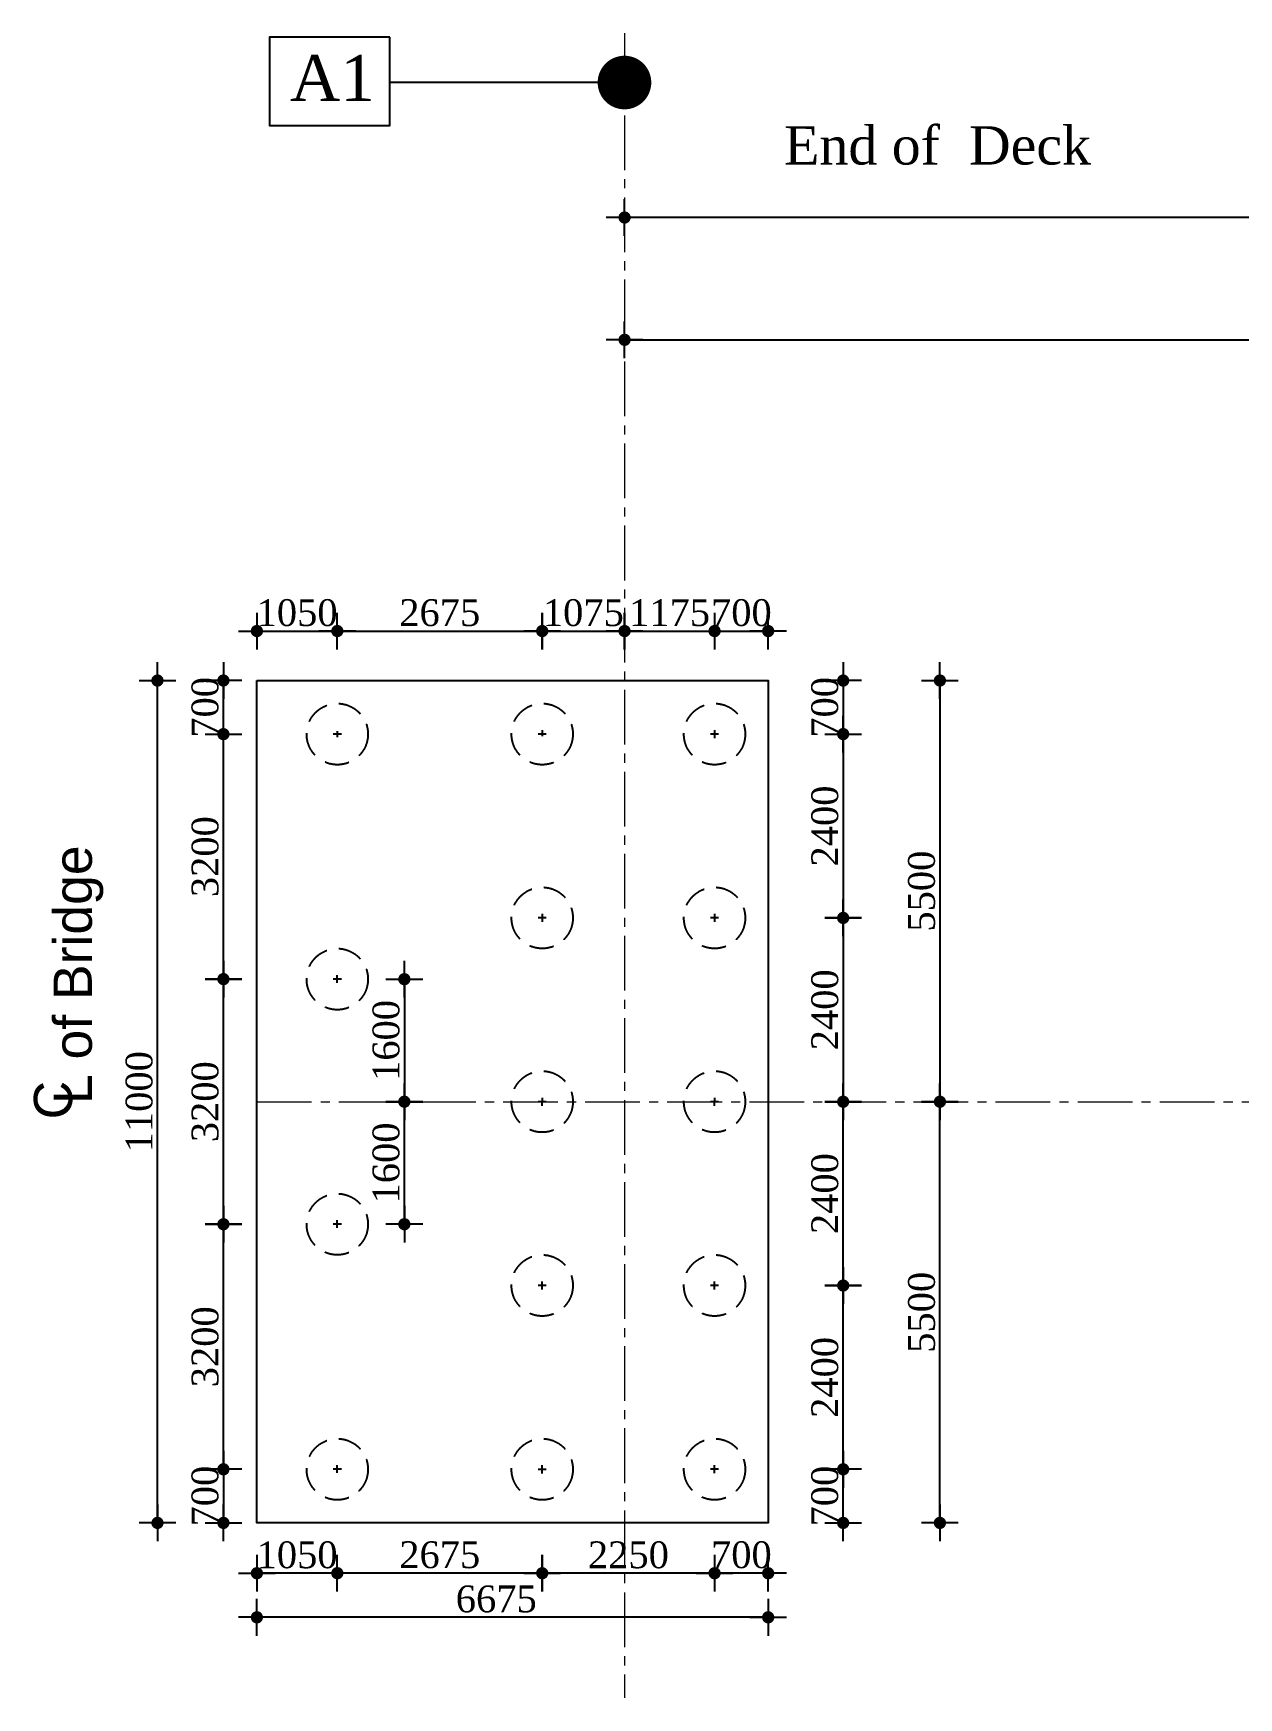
# Model space of a CAD drawing. Header units: millimetres. Extents: x 645430 to 1329725, y -477752 to 44877.
# Drawn here: x 1243957 to 1259694, y -287624 to -265889 of the extents above; entities that cross this region are included whole.
import ezdxf

# ---------------------------------------------------------------- set-up
doc = ezdxf.new("R2010")
doc.units = ezdxf.units.MM
doc.header["$LTSCALE"] = 250
doc.header["$PDMODE"] = 2
for name, pattern in [('ACAD_ISO10W100', [18, 12, -3, 0, -3]), ('CENTER2', [28.575, 19.05, -3.175, 3.175, -3.175]), ('DASHED', [19.05, 12.7, -6.35]), ('HIDDEN', [9.525, 6.35, -3.175])]:
    doc.linetypes.add(name, pattern=pattern)
for name, color, linetype in [('Abutment W Line', 200, 'Continuous'), ('dim', 4, 'Continuous'), ('Dimision', 4, 'Continuous'), ('Pile', 11, 'Continuous'), ('Text', 7, 'Continuous'), ('TXT', 7, 'Continuous')]:
    doc.layers.add(name, color=color, linetype=linetype)
doc.layers.add('centerline', color=105, linetype='ACAD_ISO10W100', lineweight=15)
doc.layers.add('Dimention', color=7, linetype='Continuous', lineweight=25)
doc.styles.add('ROMANS', font='arial.ttf', dxfattribs={"height": 200})
doc.styles.get("Standard").update_dxf_attribs({"font": 'times.ttf'})
doc.styles.add('TNR', font='times.ttf')
doc.dimstyles.new('ISO-125', dxfattribs={"dimtxt": 125, "dimasz": 1.2, "dimexe": 75, "dimexo": 75, "dimgap": 60, "dimtad": 1, "dimdec": 0, "dimtxsty": 'Standard', "dimblk": 'D_TIC', "dimcen": 52.5, "dimclrd": 256, "dimclre": 256, "dimclrt": 256, "dimadec": 0, "dimazin": 0, "dimtfac": 1, "dimtdec": 0, "dimtix": 1, "dimtmove": 0, "dimatfit": 3, "dimldrblk": 'DOT', "dimfxl": 75, "dimfxlon": 1, "dimlwd": -1, "dimarcsym": 0})
doc.dimstyles.new('ISO-25', dxfattribs={"dimtxt": 75, "dimasz": 45, "dimexe": 125, "dimexo": 75.625, "dimgap": 60, "dimtad": 1, "dimdec": 0, "dimtxsty": 'Standard', "dimblk": 'DOT', "dimcen": 52.5, "dimdle": 100, "dimclrd": 256, "dimclre": 256, "dimclrt": 256, "dimadec": 0, "dimazin": 0, "dimtfac": 1, "dimtdec": 0, "dimtix": 1, "dimtmove": 0, "dimatfit": 3, "dimldrblk": 'DOT', "dimfxl": 1, "dimlwd": -1, "dimarcsym": 0})

# ---------------------------------------------------------------- blocks, each defined once
blk = doc.blocks.new('D_TIC')
at = {"layer": 'Dimision', "ltscale": 5}
for p, q in [((0, 60), (0, -60)), ((-60, 0), (60, 0))]:
    blk.add_line(p, q, dxfattribs=at)
at = {"layer": 'Dimision', "ltscale": 5, "const_width": 20}
blk.add_lwpolyline([(-10, 0, 1), (10, 0, 1)], format="xyb", close=True, dxfattribs=at)
blk = doc.blocks.new('*D505')
at = {"layer": 'Defpoints', "color": 0, "ltscale": 10, "transparency": 16777216}
for p in [(1251676, -268295), (1251676, -271607, 0), (1321736, -274476, 0)]:
    blk.add_point(p, dxfattribs=at)
at = {"layer": 'dim', "lineweight": -2, "ltscale": 10, "transparency": 16777216}
for p, q in [((1251676, -268370), (1251676, -268220)), ((1321736, -268370), (1321736, -268220))]:
    blk.add_line(p, q, dxfattribs=at)
at = {"layer": 'dim', "ltscale": 10, "transparency": 16777216}
blk.add_line((1321732, -268295), (1251680, -268295), dxfattribs=at)
at = {"layer": 'dim', "ltscale": 10, "transparency": 16777216, "xscale": 4, "yscale": 4, "zscale": 4, "rotation": 180}
blk.add_blockref('D_TIC', (1251676, -268295), dxfattribs=at)
at = {"layer": 'dim', "ltscale": 10, "transparency": 16777216, "xscale": 4, "yscale": 4, "zscale": 4}
blk.add_blockref('D_TIC', (1321736, -268295), dxfattribs=at)
at = {"layer": 'dim', "ltscale": 10, "transparency": 16777216, "insert": (1286706, -268005), "char_height": 450, "attachment_point": 5}
blk.add_mtext('70060', dxfattribs=at)
blk = doc.blocks.new('_Dot')
at = {"color": 0, "linetype": 'ByBlock', "lineweight": -2}
blk.add_line((-0.5, 0), (-1, 0), dxfattribs=at)
at = {"color": 0, "linetype": 'ByBlock', "const_width": 0.5}
blk.add_lwpolyline([(-0.25, 0, 1), (0.25, 0, 1)], format="xyb", close=True, dxfattribs=at)
blk = doc.blocks.new('*D475')
at = {"layer": 'Defpoints', "color": 0, "ltscale": 10, "transparency": 16777216}
for p in [(1246876, -286295), (1253551, -286295), (1246876, -286574)]:
    blk.add_point(p, dxfattribs=at)
at = {"layer": 'dim', "lineweight": -2, "ltscale": 10, "transparency": 16777216}
for p, q in [((1246876, -286499), (1246876, -286649)), ((1253551, -286499), (1253551, -286649))]:
    blk.add_line(p, q, dxfattribs=at)
at = {"layer": 'dim', "ltscale": 10, "transparency": 16777216}
blk.add_line((1253547, -286574), (1246880, -286574), dxfattribs=at)
at = {"layer": 'dim', "ltscale": 10, "transparency": 16777216, "xscale": 4, "yscale": 4, "zscale": 4, "rotation": 180}
blk.add_blockref('D_TIC', (1246876, -286574), dxfattribs=at)
at = {"layer": 'dim', "ltscale": 10, "transparency": 16777216, "xscale": 4, "yscale": 4, "zscale": 4}
blk.add_blockref('D_TIC', (1253551, -286574), dxfattribs=at)
at = {"layer": 'dim', "ltscale": 10, "transparency": 16777216, "insert": (1250001, -286336), "char_height": 350, "attachment_point": 5}
blk.add_mtext('6675', dxfattribs=at)
blk = doc.blocks.new('*D476')
at = {"layer": 'Defpoints', "color": 0, "ltscale": 10, "transparency": 16777216}
for p in [(1254298, -279841), (1254530, -279841), (1254298, -282241)]:
    blk.add_point(p, dxfattribs=at)
at = {"layer": 'dim', "lineweight": -2, "ltscale": 10, "transparency": 16777216}
for p, q in [((1254455, -279841), (1254605, -279841)), ((1254455, -282241), (1254605, -282241))]:
    blk.add_line(p, q, dxfattribs=at)
at = {"layer": 'dim', "ltscale": 10, "transparency": 16777216}
blk.add_line((1254530, -282237), (1254530, -279845), dxfattribs=at)
at = {"layer": 'dim', "ltscale": 10, "transparency": 16777216, "xscale": 4, "yscale": 4, "zscale": 4}
for p, rotation in [((1254530, -279841), 90), ((1254530, -282241), 270)]:
    blk.add_blockref('D_TIC', p, dxfattribs=dict(at, rotation=rotation))
at = {"layer": 'dim', "ltscale": 10, "transparency": 16777216, "insert": (1254292, -281041), "char_height": 350, "attachment_point": 5, "rotation": 90}
blk.add_mtext('2400', dxfattribs=at)
blk = doc.blocks.new('*D477')
at = {"layer": 'Defpoints', "color": 0, "ltscale": 10, "transparency": 16777216}
for p in [(1254298, -282241), (1254530, -282241), (1254298, -284641)]:
    blk.add_point(p, dxfattribs=at)
at = {"layer": 'dim', "lineweight": -2, "ltscale": 10, "transparency": 16777216}
for p, q in [((1254455, -282241), (1254605, -282241)), ((1254455, -284641), (1254605, -284641))]:
    blk.add_line(p, q, dxfattribs=at)
at = {"layer": 'dim', "ltscale": 10, "transparency": 16777216}
blk.add_line((1254530, -284637), (1254530, -282245), dxfattribs=at)
at = {"layer": 'dim', "ltscale": 10, "transparency": 16777216, "xscale": 4, "yscale": 4, "zscale": 4}
for p, rotation in [((1254530, -282241), 90), ((1254530, -284641), 270)]:
    blk.add_blockref('D_TIC', p, dxfattribs=dict(at, rotation=rotation))
at = {"layer": 'dim', "ltscale": 10, "transparency": 16777216, "insert": (1254292, -283441), "char_height": 350, "attachment_point": 5, "rotation": 90}
blk.add_mtext('2400', dxfattribs=at)
blk = doc.blocks.new('*D478')
at = {"layer": 'Defpoints', "color": 0, "ltscale": 10, "transparency": 16777216}
for p in [(1254298, -284641), (1254530, -284641), (1254298, -285341)]:
    blk.add_point(p, dxfattribs=at)
at = {"layer": 'dim', "lineweight": -2, "ltscale": 10, "transparency": 16777216}
for p, q in [((1254455, -284641), (1254605, -284641)), ((1254455, -285341), (1254605, -285341))]:
    blk.add_line(p, q, dxfattribs=at)
at = {"layer": 'dim', "ltscale": 10, "transparency": 16777216}
for p, q in [((1254530, -284637), (1254530, -284633)), ((1254530, -285341), (1254530, -284641)), ((1254530, -285345), (1254530, -285349))]:
    blk.add_line(p, q, dxfattribs=at)
at = {"layer": 'dim', "ltscale": 10, "transparency": 16777216, "xscale": 4, "yscale": 4, "zscale": 4}
for p, rotation in [((1254530, -284641), 270), ((1254530, -285341), 90)]:
    blk.add_blockref('D_TIC', p, dxfattribs=dict(at, rotation=rotation))
at = {"layer": 'dim', "ltscale": 10, "transparency": 16777216, "insert": (1254291, -284991), "char_height": 350, "attachment_point": 5, "rotation": 90}
blk.add_mtext('700', dxfattribs=at)
blk = doc.blocks.new('*D451')
at = {"layer": 'Defpoints', "color": 0, "ltscale": 10, "transparency": 16777216}
for p in [(1254298, -274341), (1254298, -275041), (1254530, -275041)]:
    blk.add_point(p, dxfattribs=at)
at = {"layer": 'dim', "lineweight": -2, "ltscale": 10, "transparency": 16777216}
for p, q in [((1254455, -274341), (1254605, -274341)), ((1254455, -275041), (1254605, -275041))]:
    blk.add_line(p, q, dxfattribs=at)
at = {"layer": 'dim', "ltscale": 10, "transparency": 16777216}
for p, q in [((1254530, -274337), (1254530, -274333)), ((1254530, -274341), (1254530, -275041)), ((1254530, -275045), (1254530, -275049))]:
    blk.add_line(p, q, dxfattribs=at)
at = {"layer": 'dim', "ltscale": 10, "transparency": 16777216, "xscale": 4, "yscale": 4, "zscale": 4}
for p, rotation in [((1254530, -274341), 270), ((1254530, -275041), 90)]:
    blk.add_blockref('D_TIC', p, dxfattribs=dict(at, rotation=rotation))
at = {"layer": 'dim', "ltscale": 10, "transparency": 16777216, "insert": (1254291, -274691), "char_height": 350, "attachment_point": 5, "rotation": 90}
blk.add_mtext('700', dxfattribs=at)
blk = doc.blocks.new('*D452')
at = {"layer": 'Defpoints', "color": 0, "ltscale": 10, "transparency": 16777216}
for p in [(1254298, -275041), (1254298, -277441), (1254530, -277441)]:
    blk.add_point(p, dxfattribs=at)
at = {"layer": 'dim', "lineweight": -2, "ltscale": 10, "transparency": 16777216}
for p, q in [((1254455, -275041), (1254605, -275041)), ((1254455, -277441), (1254605, -277441))]:
    blk.add_line(p, q, dxfattribs=at)
at = {"layer": 'dim', "ltscale": 10, "transparency": 16777216}
blk.add_line((1254530, -275045), (1254530, -277437), dxfattribs=at)
at = {"layer": 'dim', "ltscale": 10, "transparency": 16777216, "xscale": 4, "yscale": 4, "zscale": 4}
for p, rotation in [((1254530, -275041), 90), ((1254530, -277441), 270)]:
    blk.add_blockref('D_TIC', p, dxfattribs=dict(at, rotation=rotation))
at = {"layer": 'dim', "ltscale": 10, "transparency": 16777216, "insert": (1254292, -276241), "char_height": 350, "attachment_point": 5, "rotation": 90}
blk.add_mtext('2400', dxfattribs=at)
blk = doc.blocks.new('*D453')
at = {"layer": 'Defpoints', "color": 0, "ltscale": 10, "transparency": 16777216}
for p in [(1254298, -277441), (1254298, -279841), (1254530, -279841)]:
    blk.add_point(p, dxfattribs=at)
at = {"layer": 'dim', "lineweight": -2, "ltscale": 10, "transparency": 16777216}
for p, q in [((1254455, -277441), (1254605, -277441)), ((1254455, -279841), (1254605, -279841))]:
    blk.add_line(p, q, dxfattribs=at)
at = {"layer": 'dim', "ltscale": 10, "transparency": 16777216}
blk.add_line((1254530, -277445), (1254530, -279837), dxfattribs=at)
at = {"layer": 'dim', "ltscale": 10, "transparency": 16777216, "xscale": 4, "yscale": 4, "zscale": 4}
for p, rotation in [((1254530, -277441), 90), ((1254530, -279841), 270)]:
    blk.add_blockref('D_TIC', p, dxfattribs=dict(at, rotation=rotation))
at = {"layer": 'dim', "ltscale": 10, "transparency": 16777216, "insert": (1254292, -278641), "char_height": 350, "attachment_point": 5, "rotation": 90}
blk.add_mtext('2400', dxfattribs=at)
blk = doc.blocks.new('*D454')
at = {"layer": 'Defpoints', "color": 0, "ltscale": 10, "transparency": 16777216}
for p in [(1252851, -285186), (1253551, -285186), (1252851, -285998)]:
    blk.add_point(p, dxfattribs=at)
at = {"layer": 'dim', "ltscale": 10, "transparency": 16777216}
for p, q in [((1252847, -285998), (1252843, -285998)), ((1253551, -285998), (1252851, -285998)), ((1253555, -285998), (1253559, -285998))]:
    blk.add_line(p, q, dxfattribs=at)
at = {"layer": 'dim', "lineweight": -2, "ltscale": 10, "transparency": 16777216}
for p, q in [((1252851, -285923), (1252851, -286073)), ((1253551, -285923), (1253551, -286073))]:
    blk.add_line(p, q, dxfattribs=at)
at = {"layer": 'dim', "ltscale": 10, "transparency": 16777216, "xscale": 4, "yscale": 4, "zscale": 4}
blk.add_blockref('D_TIC', (1252851, -285998), dxfattribs=at)
at = {"layer": 'dim', "ltscale": 10, "transparency": 16777216, "xscale": 4, "yscale": 4, "zscale": 4, "rotation": 180}
blk.add_blockref('D_TIC', (1253551, -285998), dxfattribs=at)
at = {"layer": 'dim', "ltscale": 10, "transparency": 16777216, "insert": (1253201, -285759), "char_height": 350, "attachment_point": 5}
blk.add_mtext('700', dxfattribs=at)
blk = doc.blocks.new('*D455')
at = {"layer": 'Defpoints', "color": 0, "ltscale": 10, "transparency": 16777216}
for p in [(1250601, -285127), (1252851, -285186), (1250601, -285998)]:
    blk.add_point(p, dxfattribs=at)
at = {"layer": 'dim', "lineweight": -2, "ltscale": 10, "transparency": 16777216}
for p, q in [((1250601, -285923), (1250601, -286073)), ((1252851, -285923), (1252851, -286073))]:
    blk.add_line(p, q, dxfattribs=at)
at = {"layer": 'dim', "ltscale": 10, "transparency": 16777216}
blk.add_line((1252847, -285998), (1250605, -285998), dxfattribs=at)
at = {"layer": 'dim', "ltscale": 10, "transparency": 16777216, "xscale": 4, "yscale": 4, "zscale": 4, "rotation": 180}
blk.add_blockref('D_TIC', (1250601, -285998), dxfattribs=at)
at = {"layer": 'dim', "ltscale": 10, "transparency": 16777216, "xscale": 4, "yscale": 4, "zscale": 4}
blk.add_blockref('D_TIC', (1252851, -285998), dxfattribs=at)
at = {"layer": 'dim', "ltscale": 10, "transparency": 16777216, "insert": (1251726, -285760), "char_height": 350, "attachment_point": 5}
blk.add_mtext('2250', dxfattribs=at)
blk = doc.blocks.new('*D456')
at = {"layer": 'Defpoints', "color": 0, "ltscale": 10, "transparency": 16777216}
for p in [(1247926, -285127), (1250601, -285127), (1247926, -285998)]:
    blk.add_point(p, dxfattribs=at)
at = {"layer": 'dim', "lineweight": -2, "ltscale": 10, "transparency": 16777216}
for p, q in [((1247926, -285923), (1247926, -286073)), ((1250601, -285923), (1250601, -286073))]:
    blk.add_line(p, q, dxfattribs=at)
at = {"layer": 'dim', "ltscale": 10, "transparency": 16777216}
blk.add_line((1250597, -285998), (1247930, -285998), dxfattribs=at)
at = {"layer": 'dim', "ltscale": 10, "transparency": 16777216, "xscale": 4, "yscale": 4, "zscale": 4, "rotation": 180}
blk.add_blockref('D_TIC', (1247926, -285998), dxfattribs=at)
at = {"layer": 'dim', "ltscale": 10, "transparency": 16777216, "xscale": 4, "yscale": 4, "zscale": 4}
blk.add_blockref('D_TIC', (1250601, -285998), dxfattribs=at)
at = {"layer": 'dim', "ltscale": 10, "transparency": 16777216, "insert": (1249263, -285759), "char_height": 350, "attachment_point": 5}
blk.add_mtext('2675', dxfattribs=at)
blk = doc.blocks.new('*D457')
at = {"layer": 'Defpoints', "color": 0, "ltscale": 10, "transparency": 16777216}
for p in [(1247926, -285127), (1246876, -285231), (1246876, -285998)]:
    blk.add_point(p, dxfattribs=at)
at = {"layer": 'dim', "ltscale": 10, "transparency": 16777216}
for p, q in [((1246872, -285998), (1246868, -285998)), ((1247926, -285998), (1246876, -285998)), ((1247930, -285998), (1247934, -285998))]:
    blk.add_line(p, q, dxfattribs=at)
at = {"layer": 'dim', "lineweight": -2, "ltscale": 10, "transparency": 16777216}
for p, q in [((1246876, -285923), (1246876, -286073)), ((1247926, -285923), (1247926, -286073))]:
    blk.add_line(p, q, dxfattribs=at)
at = {"layer": 'dim', "ltscale": 10, "transparency": 16777216, "xscale": 4, "yscale": 4, "zscale": 4}
blk.add_blockref('D_TIC', (1246876, -285998), dxfattribs=at)
at = {"layer": 'dim', "ltscale": 10, "transparency": 16777216, "xscale": 4, "yscale": 4, "zscale": 4, "rotation": 180}
blk.add_blockref('D_TIC', (1247926, -285998), dxfattribs=at)
at = {"layer": 'dim', "ltscale": 10, "transparency": 16777216, "insert": (1247401, -285760), "char_height": 350, "attachment_point": 5}
blk.add_mtext('1050', dxfattribs=at)
blk = doc.blocks.new('*D458')
at = {"layer": 'Defpoints', "color": 0, "ltscale": 10, "transparency": 16777216}
for p in [(1246439, -281441), (1247177, -281441), (1247177, -284641)]:
    blk.add_point(p, dxfattribs=at)
at = {"layer": 'dim', "lineweight": -2, "ltscale": 10, "transparency": 16777216}
for p, q in [((1246514, -281441), (1246364, -281441)), ((1246514, -284641), (1246364, -284641))]:
    blk.add_line(p, q, dxfattribs=at)
at = {"layer": 'dim', "ltscale": 10, "transparency": 16777216}
blk.add_line((1246439, -284637), (1246439, -281445), dxfattribs=at)
at = {"layer": 'dim', "ltscale": 10, "transparency": 16777216, "xscale": 4, "yscale": 4, "zscale": 4}
for p, rotation in [((1246439, -281441), 90), ((1246439, -284641), 270)]:
    blk.add_blockref('D_TIC', p, dxfattribs=dict(at, rotation=rotation))
at = {"layer": 'dim', "ltscale": 10, "transparency": 16777216, "insert": (1246201, -283041), "char_height": 350, "attachment_point": 5, "rotation": 90}
blk.add_mtext('3200', dxfattribs=at)
blk = doc.blocks.new('*D459')
at = {"layer": 'Defpoints', "color": 0, "ltscale": 10, "transparency": 16777216}
for p in [(1246439, -278240), (1247177, -278240), (1247177, -281441)]:
    blk.add_point(p, dxfattribs=at)
at = {"layer": 'dim', "lineweight": -2, "ltscale": 10, "transparency": 16777216}
for p, q in [((1246514, -278240), (1246364, -278240)), ((1246514, -281441), (1246364, -281441))]:
    blk.add_line(p, q, dxfattribs=at)
at = {"layer": 'dim', "ltscale": 10, "transparency": 16777216}
blk.add_line((1246439, -281437), (1246439, -278244), dxfattribs=at)
at = {"layer": 'dim', "ltscale": 10, "transparency": 16777216, "xscale": 4, "yscale": 4, "zscale": 4}
for p, rotation in [((1246439, -278240), 90), ((1246439, -281441), 270)]:
    blk.add_blockref('D_TIC', p, dxfattribs=dict(at, rotation=rotation))
at = {"layer": 'dim', "ltscale": 10, "transparency": 16777216, "insert": (1246201, -279841), "char_height": 350, "attachment_point": 5, "rotation": 90}
blk.add_mtext('3200', dxfattribs=at)
blk = doc.blocks.new('*D460')
at = {"layer": 'Defpoints', "color": 0, "ltscale": 10, "transparency": 16777216}
for p in [(1246439, -275041), (1247177, -275041), (1247177, -278240)]:
    blk.add_point(p, dxfattribs=at)
at = {"layer": 'dim', "lineweight": -2, "ltscale": 10, "transparency": 16777216}
for p, q in [((1246514, -275041), (1246364, -275041)), ((1246514, -278240), (1246364, -278240))]:
    blk.add_line(p, q, dxfattribs=at)
at = {"layer": 'dim', "ltscale": 10, "transparency": 16777216}
blk.add_line((1246439, -278236), (1246439, -275045), dxfattribs=at)
at = {"layer": 'dim', "ltscale": 10, "transparency": 16777216, "xscale": 4, "yscale": 4, "zscale": 4}
for p, rotation in [((1246439, -275041), 90), ((1246439, -278240), 270)]:
    blk.add_blockref('D_TIC', p, dxfattribs=dict(at, rotation=rotation))
at = {"layer": 'dim', "ltscale": 10, "transparency": 16777216, "insert": (1246201, -276641), "char_height": 350, "attachment_point": 5, "rotation": 90}
blk.add_mtext('3200', dxfattribs=at)
blk = doc.blocks.new('*D461')
at = {"layer": 'Defpoints', "color": 0, "ltscale": 10, "transparency": 16777216}
for p in [(1246439, -274341), (1246876, -274341), (1247177, -275041)]:
    blk.add_point(p, dxfattribs=at)
at = {"layer": 'dim', "lineweight": -2, "ltscale": 10, "transparency": 16777216}
for p, q in [((1246514, -274341), (1246364, -274341)), ((1246514, -275041), (1246364, -275041))]:
    blk.add_line(p, q, dxfattribs=at)
at = {"layer": 'dim', "ltscale": 10, "transparency": 16777216}
for p, q in [((1246439, -274337), (1246439, -274333)), ((1246439, -275041), (1246439, -274341)), ((1246439, -275045), (1246439, -275049))]:
    blk.add_line(p, q, dxfattribs=at)
at = {"layer": 'dim', "ltscale": 10, "transparency": 16777216, "xscale": 4, "yscale": 4, "zscale": 4}
for p, rotation in [((1246439, -274341), 270), ((1246439, -275041), 90)]:
    blk.add_blockref('D_TIC', p, dxfattribs=dict(at, rotation=rotation))
at = {"layer": 'dim', "ltscale": 10, "transparency": 16777216, "insert": (1246200, -274691), "char_height": 350, "attachment_point": 5, "rotation": 90}
blk.add_mtext('700', dxfattribs=at)
blk = doc.blocks.new('*D462')
at = {"layer": 'Defpoints', "color": 0, "ltscale": 10, "transparency": 16777216}
for p in [(1247177, -284641), (1246439, -285341), (1246876, -285341)]:
    blk.add_point(p, dxfattribs=at)
at = {"layer": 'dim', "lineweight": -2, "ltscale": 10, "transparency": 16777216}
for p, q in [((1246514, -284641), (1246364, -284641)), ((1246514, -285341), (1246364, -285341))]:
    blk.add_line(p, q, dxfattribs=at)
at = {"layer": 'dim', "ltscale": 10, "transparency": 16777216}
for p, q in [((1246439, -284637), (1246439, -284633)), ((1246439, -284641), (1246439, -285341)), ((1246439, -285345), (1246439, -285349))]:
    blk.add_line(p, q, dxfattribs=at)
at = {"layer": 'dim', "ltscale": 10, "transparency": 16777216, "xscale": 4, "yscale": 4, "zscale": 4}
for p, rotation in [((1246439, -284641), 270), ((1246439, -285341), 90)]:
    blk.add_blockref('D_TIC', p, dxfattribs=dict(at, rotation=rotation))
at = {"layer": 'dim', "ltscale": 10, "transparency": 16777216, "insert": (1246200, -284991), "char_height": 350, "attachment_point": 5, "rotation": 90}
blk.add_mtext('700', dxfattribs=at)
blk = doc.blocks.new('*D507')
at = {"layer": 'Defpoints', "color": 0, "ltscale": 10, "transparency": 16777216}
for p in [(1247926, -273695), (1246876, -274341), (1247926, -275001)]:
    blk.add_point(p, dxfattribs=at)
at = {"layer": 'dim', "lineweight": -2, "ltscale": 10, "transparency": 16777216}
for p, q in [((1246876, -273770), (1246876, -273620)), ((1247926, -273770), (1247926, -273620))]:
    blk.add_line(p, q, dxfattribs=at)
at = {"layer": 'dim', "ltscale": 10, "transparency": 16777216}
for p, q in [((1246872, -273695), (1246868, -273695)), ((1246876, -273695), (1247926, -273695)), ((1247930, -273695), (1247934, -273695))]:
    blk.add_line(p, q, dxfattribs=at)
at = {"layer": 'dim', "ltscale": 10, "transparency": 16777216, "xscale": 4, "yscale": 4, "zscale": 4}
blk.add_blockref('D_TIC', (1246876, -273695), dxfattribs=at)
at = {"layer": 'dim', "ltscale": 10, "transparency": 16777216, "xscale": 4, "yscale": 4, "zscale": 4, "rotation": 180}
blk.add_blockref('D_TIC', (1247926, -273695), dxfattribs=at)
at = {"layer": 'dim', "ltscale": 10, "transparency": 16777216, "insert": (1247401, -273457), "char_height": 350, "attachment_point": 5}
blk.add_mtext('1050', dxfattribs=at)
blk = doc.blocks.new('*D508')
at = {"layer": 'Defpoints', "color": 0, "ltscale": 10, "transparency": 16777216}
for p in [(1250601, -273695), (1247926, -275001), (1250601, -274989)]:
    blk.add_point(p, dxfattribs=at)
at = {"layer": 'dim', "lineweight": -2, "ltscale": 10, "transparency": 16777216}
for p, q in [((1247926, -273770), (1247926, -273620)), ((1250601, -273770), (1250601, -273620))]:
    blk.add_line(p, q, dxfattribs=at)
at = {"layer": 'dim', "ltscale": 10, "transparency": 16777216}
blk.add_line((1247930, -273695), (1250597, -273695), dxfattribs=at)
at = {"layer": 'dim', "ltscale": 10, "transparency": 16777216, "xscale": 4, "yscale": 4, "zscale": 4, "rotation": 180}
blk.add_blockref('D_TIC', (1247926, -273695), dxfattribs=at)
at = {"layer": 'dim', "ltscale": 10, "transparency": 16777216, "xscale": 4, "yscale": 4, "zscale": 4}
blk.add_blockref('D_TIC', (1250601, -273695), dxfattribs=at)
at = {"layer": 'dim', "ltscale": 10, "transparency": 16777216, "insert": (1249263, -273457), "char_height": 350, "attachment_point": 5}
blk.add_mtext('2675', dxfattribs=at)
blk = doc.blocks.new('*D463')
at = {"layer": 'Defpoints', "color": 0, "ltscale": 10, "transparency": 16777216}
for p in [(1251676, -273695), (1251676, -274341), (1250601, -274989)]:
    blk.add_point(p, dxfattribs=at)
at = {"layer": 'dim', "lineweight": -2, "ltscale": 10, "transparency": 16777216}
for p, q in [((1250601, -273770), (1250601, -273620)), ((1251676, -273770), (1251676, -273620))]:
    blk.add_line(p, q, dxfattribs=at)
at = {"layer": 'dim', "ltscale": 10, "transparency": 16777216}
blk.add_line((1250605, -273695), (1251672, -273695), dxfattribs=at)
at = {"layer": 'dim', "ltscale": 10, "transparency": 16777216, "xscale": 4, "yscale": 4, "zscale": 4, "rotation": 180}
blk.add_blockref('D_TIC', (1250601, -273695), dxfattribs=at)
at = {"layer": 'dim', "ltscale": 10, "transparency": 16777216, "xscale": 4, "yscale": 4, "zscale": 4}
blk.add_blockref('D_TIC', (1251676, -273695), dxfattribs=at)
at = {"layer": 'dim', "ltscale": 10, "transparency": 16777216, "insert": (1251138, -273457), "char_height": 350, "attachment_point": 5}
blk.add_mtext('1075', dxfattribs=at)
blk = doc.blocks.new('*D509')
at = {"layer": 'Defpoints', "color": 0, "ltscale": 10, "transparency": 16777216}
for p in [(1252851, -273695), (1251676, -274341), (1252851, -274641)]:
    blk.add_point(p, dxfattribs=at)
at = {"layer": 'dim', "lineweight": -2, "ltscale": 10, "transparency": 16777216}
for p, q in [((1251676, -273770), (1251676, -273620)), ((1252851, -273770), (1252851, -273620))]:
    blk.add_line(p, q, dxfattribs=at)
at = {"layer": 'dim', "ltscale": 10, "transparency": 16777216}
blk.add_line((1251680, -273695), (1252847, -273695), dxfattribs=at)
at = {"layer": 'dim', "ltscale": 10, "transparency": 16777216, "xscale": 4, "yscale": 4, "zscale": 4, "rotation": 180}
blk.add_blockref('D_TIC', (1251676, -273695), dxfattribs=at)
at = {"layer": 'dim', "ltscale": 10, "transparency": 16777216, "xscale": 4, "yscale": 4, "zscale": 4}
blk.add_blockref('D_TIC', (1252851, -273695), dxfattribs=at)
at = {"layer": 'dim', "ltscale": 10, "transparency": 16777216, "insert": (1252263, -273457), "char_height": 350, "attachment_point": 5}
blk.add_mtext('1175', dxfattribs=at)
blk = doc.blocks.new('*D510')
at = {"layer": 'Defpoints', "color": 0, "ltscale": 10, "transparency": 16777216}
for p in [(1253551, -273695), (1253551, -274341), (1252851, -274641)]:
    blk.add_point(p, dxfattribs=at)
at = {"layer": 'dim', "lineweight": -2, "ltscale": 10, "transparency": 16777216}
for p, q in [((1252851, -273770), (1252851, -273620)), ((1253551, -273770), (1253551, -273620))]:
    blk.add_line(p, q, dxfattribs=at)
at = {"layer": 'dim', "ltscale": 10, "transparency": 16777216}
for p, q in [((1252847, -273695), (1252843, -273695)), ((1252851, -273695), (1253551, -273695)), ((1253555, -273695), (1253559, -273695))]:
    blk.add_line(p, q, dxfattribs=at)
at = {"layer": 'dim', "ltscale": 10, "transparency": 16777216, "xscale": 4, "yscale": 4, "zscale": 4}
blk.add_blockref('D_TIC', (1252851, -273695), dxfattribs=at)
at = {"layer": 'dim', "ltscale": 10, "transparency": 16777216, "xscale": 4, "yscale": 4, "zscale": 4, "rotation": 180}
blk.add_blockref('D_TIC', (1253551, -273695), dxfattribs=at)
at = {"layer": 'dim', "ltscale": 10, "transparency": 16777216, "insert": (1253201, -273457), "char_height": 350, "attachment_point": 5}
blk.add_mtext('700', dxfattribs=at)
blk = doc.blocks.new('*D464')
at = {"layer": 'Defpoints', "color": 0, "ltscale": 10, "transparency": 16777216}
for p in [(1245578, -274341), (1246876, -274341), (1246876, -285341)]:
    blk.add_point(p, dxfattribs=at)
at = {"layer": 'dim', "lineweight": -2, "ltscale": 10, "transparency": 16777216}
for p, q in [((1245653, -274341), (1245503, -274341)), ((1245653, -285341), (1245503, -285341))]:
    blk.add_line(p, q, dxfattribs=at)
at = {"layer": 'dim', "ltscale": 10, "transparency": 16777216}
blk.add_line((1245578, -285337), (1245578, -274345), dxfattribs=at)
at = {"layer": 'dim', "ltscale": 10, "transparency": 16777216, "xscale": 4, "yscale": 4, "zscale": 4}
for p, rotation in [((1245578, -274341), 90), ((1245578, -285341), 270)]:
    blk.add_blockref('D_TIC', p, dxfattribs=dict(at, rotation=rotation))
at = {"layer": 'dim', "ltscale": 10, "transparency": 16777216, "insert": (1245340, -279841), "char_height": 350, "attachment_point": 5, "rotation": 90}
blk.add_mtext('11000', dxfattribs=at)
blk = doc.blocks.new('*D511')
at = {"layer": 'Defpoints', "color": 0, "ltscale": 10, "transparency": 16777216}
for p in [(1247978, -278241, -27876), (1247978, -279841, -27876), (1248801, -279841)]:
    blk.add_point(p, dxfattribs=at)
at = {"layer": 'dim', "ltscale": 10, "transparency": 16777216}
blk.add_line((1248801, -278245), (1248801, -279837), dxfattribs=at)
at = {"layer": 'dim', "lineweight": -2, "ltscale": 10, "transparency": 16777216}
for p, q in [((1248871, -278241), (1248876, -278241)), ((1248871, -279841), (1248876, -279841))]:
    blk.add_line(p, q, dxfattribs=at)
at = {"layer": 'dim', "ltscale": 10, "transparency": 16777216, "xscale": 4, "yscale": 4, "zscale": 4}
for p, rotation in [((1248801, -278241), 90), ((1248801, -279841), 270)]:
    blk.add_blockref('D_TIC', p, dxfattribs=dict(at, rotation=rotation))
at = {"layer": 'dim', "ltscale": 10, "transparency": 16777216, "insert": (1248563, -279041), "char_height": 350, "attachment_point": 5, "rotation": 90}
blk.add_mtext('1600', dxfattribs=at)
blk = doc.blocks.new('*D512')
at = {"layer": 'Defpoints', "color": 0, "ltscale": 10, "transparency": 16777216}
for p in [(1247978, -279841, -27876), (1248801, -279841), (1247978, -281441, -27876)]:
    blk.add_point(p, dxfattribs=at)
at = {"layer": 'dim', "ltscale": 10, "transparency": 16777216}
blk.add_line((1248801, -281437), (1248801, -279845), dxfattribs=at)
at = {"layer": 'dim', "lineweight": -2, "ltscale": 10, "transparency": 16777216}
for p, q in [((1248871, -279841), (1248876, -279841)), ((1248871, -281441), (1248876, -281441))]:
    blk.add_line(p, q, dxfattribs=at)
at = {"layer": 'dim', "ltscale": 10, "transparency": 16777216, "xscale": 4, "yscale": 4, "zscale": 4}
for p, rotation in [((1248801, -279841), 90), ((1248801, -281441), 270)]:
    blk.add_blockref('D_TIC', p, dxfattribs=dict(at, rotation=rotation))
at = {"layer": 'dim', "ltscale": 10, "transparency": 16777216, "insert": (1248563, -280641), "char_height": 350, "attachment_point": 5, "rotation": 90}
blk.add_mtext('1600', dxfattribs=at)
blk = doc.blocks.new('*D465')
at = {"layer": 'Defpoints', "color": 0, "ltscale": 10, "transparency": 16777216}
for p in [(1253923, -279841, -27876), (1255793, -279841), (1253923, -285341, -27876)]:
    blk.add_point(p, dxfattribs=at)
at = {"layer": 'dim', "ltscale": 10, "transparency": 16777216}
blk.add_line((1255793, -285337), (1255793, -279845), dxfattribs=at)
at = {"layer": 'dim', "lineweight": -2, "ltscale": 10, "transparency": 16777216}
for p, q in [((1255858, -279841), (1255868, -279841)), ((1255858, -285341), (1255868, -285341))]:
    blk.add_line(p, q, dxfattribs=at)
at = {"layer": 'dim', "ltscale": 10, "transparency": 16777216, "xscale": 4, "yscale": 4, "zscale": 4}
for p, rotation in [((1255793, -279841), 90), ((1255793, -285341), 270)]:
    blk.add_blockref('D_TIC', p, dxfattribs=dict(at, rotation=rotation))
at = {"layer": 'dim', "ltscale": 10, "transparency": 16777216, "insert": (1255555, -282591), "char_height": 350, "attachment_point": 5, "rotation": 90}
blk.add_mtext('5500', dxfattribs=at)
blk = doc.blocks.new('*D466')
at = {"layer": 'Defpoints', "color": 0, "ltscale": 10, "transparency": 16777216}
for p in [(1253923, -274341, -27876), (1253923, -279841, -27876), (1255793, -279841)]:
    blk.add_point(p, dxfattribs=at)
at = {"layer": 'dim', "ltscale": 10, "transparency": 16777216}
blk.add_line((1255793, -274345), (1255793, -279837), dxfattribs=at)
at = {"layer": 'dim', "lineweight": -2, "ltscale": 10, "transparency": 16777216}
for p, q in [((1255858, -274341), (1255868, -274341)), ((1255858, -279841), (1255868, -279841))]:
    blk.add_line(p, q, dxfattribs=at)
at = {"layer": 'dim', "ltscale": 10, "transparency": 16777216, "xscale": 4, "yscale": 4, "zscale": 4}
for p, rotation in [((1255793, -274341), 90), ((1255793, -279841), 270)]:
    blk.add_blockref('D_TIC', p, dxfattribs=dict(at, rotation=rotation))
at = {"layer": 'dim', "ltscale": 10, "transparency": 16777216, "insert": (1255555, -277091), "char_height": 350, "attachment_point": 5, "rotation": 90}
blk.add_mtext('5500', dxfattribs=at)
blk = doc.blocks.new('*D513')
at = {"layer": 'Defpoints', "color": 0, "ltscale": 10, "transparency": 16777216}
for p in [(1271691, -269108, 0), (1251676, -269436, 0), (1271691, -269892)]:
    blk.add_point(p, dxfattribs=at)
at = {"layer": 'dim', "lineweight": -2, "ltscale": 10, "transparency": 16777216}
for p, q in [((1251676, -269817), (1251676, -269967)), ((1271691, -269817), (1271691, -269967))]:
    blk.add_line(p, q, dxfattribs=at)
at = {"layer": 'dim', "ltscale": 10, "transparency": 16777216}
blk.add_line((1251680, -269892), (1271687, -269892), dxfattribs=at)
at = {"layer": 'dim', "ltscale": 10, "transparency": 16777216, "xscale": 4, "yscale": 4, "zscale": 4, "rotation": 180}
blk.add_blockref('D_TIC', (1251676, -269892), dxfattribs=at)
at = {"layer": 'dim', "ltscale": 10, "transparency": 16777216, "xscale": 4, "yscale": 4, "zscale": 4}
blk.add_blockref('D_TIC', (1271691, -269892), dxfattribs=at)
at = {"layer": 'dim', "ltscale": 10, "transparency": 16777216, "insert": (1261683, -269603), "char_height": 450, "attachment_point": 5}
blk.add_mtext('20015', dxfattribs=at)

msp = doc.modelspace()

# ---------------------------------------------------------------- linework, layer by layer
at = {"layer": 'Abutment W Line', "linetype": 'HIDDEN', "ltscale": 5}
for p, q in [((1247978.4, -275041.1, -27875.9), (1247873.4, -275041.1, -27875.9)), ((1247925.9, -275001.1, -27875.9), (1247925.9, -275081.1, -27875.9)), ((1250653.4, -275041.1, -27875.9), (1250548.4, -275041.1, -27875.9)), ((1250600.9, -274988.6, -27875.9), (1250600.9, -275068.6, -27875.9)), ((1252903.4, -275041.1, -27875.9), (1252798.4, -275041.1, -27875.9)), ((1252850.9, -274988.6, -27875.9), (1252850.9, -275093.6, -27875.9)), ((1250653.4, -277441.1, -27875.9), (1250548.4, -277441.1, -27875.9)), ((1250600.9, -277388.6, -27875.9), (1250600.9, -277493.6, -27875.9)), ((1252903.4, -277441.1, -27875.9), (1252798.4, -277441.1, -27875.9)), ((1252850.9, -277388.6, -27875.9), (1252850.9, -277493.6, -27875.9)), ((1247925.9, -278287.5, -27875.9), (1247925.9, -278188.4, -27875.9)), ((1247978.4, -278240.9, -27875.9), (1247873.4, -278240.9, -27875.9)), ((1247978.4, -278240.9, -27875.9), (1247873.4, -278240.9, -27875.9)), ((1250653.4, -279841.1, -27875.9), (1250548.4, -279841.1, -27875.9)), ((1250653.4, -279841.1, -27875.9), (1250548.4, -279841.1, -27875.9)), ((1250600.9, -279788.6, -27875.9), (1250600.9, -279841.1, -27875.9)), ((1250600.9, -279893.6, -27875.9), (1250600.9, -279841.1, -27875.9)), ((1252903.4, -279841.1, -27875.9), (1252798.4, -279841.1, -27875.9)), ((1252903.4, -279841.1, -27875.9), (1252798.4, -279841.1, -27875.9)), ((1252850.9, -279788.6, -27875.9), (1252850.9, -279841.1, -27875.9)), ((1252850.9, -279893.6, -27875.9), (1252850.9, -279841.1, -27875.9)), ((1247978.4, -281441.3, -27875.9), (1247873.4, -281441.3, -27875.9)), ((1247978.4, -281441.3, -27875.9), (1247873.4, -281441.3, -27875.9)), ((1247925.9, -281487.8, -27875.9), (1247925.9, -281388.8, -27875.9)), ((1250653.4, -282241.1, -27875.9), (1250548.4, -282241.1, -27875.9)), ((1250600.9, -282293.6, -27875.9), (1250600.9, -282188.6, -27875.9)), ((1252903.4, -282241.1, -27875.9), (1252798.4, -282241.1, -27875.9)), ((1252850.9, -282293.6, -27875.9), (1252850.9, -282188.6, -27875.9)), ((1247978.4, -284641.1, -27875.9), (1247873.4, -284641.1, -27875.9)), ((1247925.9, -284687.7, -27875.9), (1247925.9, -284588.6, -27875.9)), ((1250653.4, -284641.5, -27875.9), (1250548.4, -284641.5, -27875.9)), ((1250600.9, -284694, -27875.9), (1250600.9, -284586.4, -27875.9)), ((1252903.4, -284641.1, -27875.9), (1252798.4, -284641.1, -27875.9)), ((1252850.9, -284693.6, -27875.9), (1252850.9, -284588.6, -27875.9))]:
    msp.add_line(p, q, dxfattribs=at)
at = {"layer": 'Abutment W Line', "linetype": 'DASHED', "ltscale": 0.1}
for centre in [(1247925.9, -275040.6, -27875.9), (1250600.9, -275040.6, -27875.9), (1252850.9, -275040.6, -27875.9), (1250600.9, -277440.6, -27875.9), (1252850.9, -277440.6, -27875.9), (1247925.9, -278240.5, -27875.9), (1250600.9, -279840.6, -27875.9), (1252850.9, -279840.6, -27875.9), (1247925.9, -281441.3, -27875.9), (1250600.9, -282240.6, -27875.9), (1252850.9, -282240.6, -27875.9), (1247925.9, -284641.1, -27875.9), (1250600.9, -284641.1, -27875.9), (1252850.9, -284640.6, -27875.9)]:
    msp.add_circle(centre, 400, dxfattribs=at)
at = {"layer": 'centerline', "linetype": 'CENTER2', "ltscale": 0.15}
msp.add_line((1251675.9, -265889.1, 0), (1251675.9, -287623.7, 0), dxfattribs=at)
msp.add_lwpolyline([(1246875.9, -279841.1), (1326961.1, -279841.1)], dxfattribs=at)
at = {"layer": 'Dimention', "elevation": 0}
msp.add_lwpolyline([(1248610.1, -265941.4), (1247040.1, -265941.4), (1247040.1, -267091.4), (1248610.1, -267091.4)], close=True, dxfattribs=at)
at = {"layer": 'Dimision', "lineweight": 5, "ltscale": 6, "elevation": 0}
msp.add_lwpolyline([(1251694, -267416.6, 0, 250.9, 0), (1252362, -267416.6, 0, 0, 0), (1253672.2, -267416.6, 0, 0, 0)], format="xyseb", dxfattribs=at)
at = {"layer": 'Pile', "ltscale": 0.15, "elevation": -27875.9}
msp.add_lwpolyline([(1246875.9, -274341.1), (1253550.9, -274341.1), (1253550.9, -279841.1), (1253550.9, -285341.1), (1246875.9, -285341.1), (1246875.9, -279891.1)], close=True, dxfattribs=at)

# ---------------------------------------------------------------- texts
at = {"layer": 'Text'}
msp.add_text('End of  Deck', height=500, dxfattribs=at).set_placement((1253759.1, -267602.7, 0))
at = {"layer": 'Text', "char_height": 500, "attachment_point": 1, "rotation": 90, "style": 'ROMANS'}
for s, insert in [('L of Bridge', (1244221.9, -279871.9, 0)), ('C', (1243964.3, -280072.1, 0))]:
    msp.add_mtext(s, dxfattribs=dict(at, insert=insert))
at = {"layer": 'TXT', "style": 'TNR'}
msp.add_text('A1', height=600, dxfattribs=at).set_placement((1247310.1, -266771.4, 0))

# ---------------------------------------------------------------- dimensions: what is measured, and where the dimension line sits
at = {"layer": 'dim', "color": 2, "ltscale": 10}
dim = msp.add_linear_dim(base=(1251675.9, -268294.6, 0), p1=(1321736.1, -274476.4, 0), p2=(1251675.9, -271606.7, 0), dimstyle='ISO-125', override={"dimtxt": 450, "dimasz": 4, "dimtmove": 1}, dxfattribs=at)
dim.commit()
dim.dimension.update_dxf_attribs({"geometry": '*D505', "text_midpoint": (1286706, -268005.1, 0)})
at = {"layer": 'dim', "ltscale": 10}
for base, p1, p2, override, picture, middle in [((1271690.9, -269892.3), (1251675.9, -269436.3, 0), (1271690.9, -269108.4, 0), {"dimtxt": 450, "dimasz": 4, "dimtmove": 1}, '*D513', (1261683.4, -269603.4)), ((1247925.9, -273695.1, -27875.9), (1246875.9, -274341.1, -27875.9), (1247925.9, -275001.1, -27875.9), {"dimtxt": 350, "dimasz": 4, "dimtmove": 1}, '*D507', (1247400.9, -273457.1, -27875.9)), ((1250600.9, -273695.1, -27875.9), (1247925.9, -275001.1, -27875.9), (1250600.9, -274988.6, -27875.9), {"dimtxt": 350, "dimasz": 4, "dimtmove": 1}, '*D508', (1249263.4, -273456.6, -27875.9)), ((1251675.9, -273695.1, -27875.9), (1250600.9, -274988.6, -27875.9), (1251675.9, -274341.1, -27875.9), {"dimtxt": 350, "dimasz": 4, "dimtmove": 1}, '*D463', (1251138.4, -273456.6, -27875.9)), ((1252850.9, -273695.1, -27875.9), (1251675.9, -274341.1, -27875.9), (1252850.9, -274640.6, -27875.9), {"dimtxt": 350, "dimasz": 4, "dimtmove": 1}, '*D509', (1252263.4, -273456.6, -27875.9)), ((1253550.9, -273695.1, -27875.9), (1252850.9, -274640.6, -27875.9), (1253550.9, -274341.1, -27875.9), {"dimtxt": 350, "dimasz": 4, "dimtmove": 1}, '*D510', (1253200.9, -273456.6, -27875.9))]:
    dim = msp.add_linear_dim(base=base, p1=p1, p2=p2, dimstyle='ISO-125', override=override, dxfattribs=at)
    dim.commit()
    dim.dimension.update_dxf_attribs({"geometry": picture, "text_midpoint": middle})
for base, p1, p2, angle, picture, middle in [((1245577.8, -274341.1, -27875.9), (1246875.9, -285341.1, -27875.9), (1246875.9, -274341.1, -27875.9), 90, '*D464', (1245339.8, -279841.1, -27875.9)), ((1246438.7296, -274341.0858, -27875.8861), (1247176.5986, -275040.6268, -27875.8861), (1246875.9297, -274341.0858, -27875.8861), 90, '*D461', (1246200.1968, -274690.8563, -27875.8861)), ((1255793.3, -279841.1), (1253922.6, -274341.1, -27875.9), (1253922.6, -279841.1, -27875.9), 90, '*D466', (1255555.3, -277091.1)), ((1254529.8, -275041.1, -27875.9), (1254298.3, -274341.1, -27875.9), (1254298.3, -275041.1, -27875.9), 270, '*D451', (1254291.3, -274691.1, -27875.9)), ((1246438.7, -275040.6, -27875.9), (1247176.6, -278240.5, -27875.9), (1247176.6, -275040.6, -27875.9), 90, '*D460', (1246200.7, -276640.5, -27875.9)), ((1254529.8, -277441.1, -27875.9), (1254298.3, -275041.1, -27875.9), (1254298.3, -277441.1, -27875.9), 270, '*D452', (1254291.8, -276241.1, -27875.9)), ((1254529.8, -279841.1, -27875.9), (1254298.3, -277441.1, -27875.9), (1254298.3, -279841.1, -27875.9), 270, '*D453', (1254291.8, -278641.1, -27875.9)), ((1248800.6, -279841.1, 0), (1247978.4, -278240.9, -27875.9), (1247978.4, -279841.1, -27875.9), 90, '*D511', (1248562.6, -279041, 0)), ((1248800.6, -279841.1, 0), (1247978.4, -281441.3, -27875.9), (1247978.4, -279841.1, -27875.9), 90, '*D512', (1248562.6, -280641.2, 0)), ((1255793.3, -279841.1), (1253922.6, -285341.1, -27875.9), (1253922.6, -279841.1, -27875.9), 90, '*D465', (1255555.3, -282591.1)), ((1254529.8, -279841.1, -27875.9), (1254298.3, -282241.1, -27875.9), (1254298.3, -279841.1, -27875.9), 90, '*D476', (1254291.8, -281041.1, -27875.9)), ((1246438.7, -281441.3, -27875.9), (1247176.6, -284641.1, -27875.9), (1247176.6, -281441.3, -27875.9), 90, '*D458', (1246200.7, -283041.2, -27875.9)), ((1254529.8, -282241.1, -27875.9), (1254298.3, -284641.1, -27875.9), (1254298.3, -282241.1, -27875.9), 90, '*D477', (1254291.8, -283441.1, -27875.9)), ((1246438.7, -285341.1, -27875.9), (1247176.6, -284641.1, -27875.9), (1246875.9, -285341.1, -27875.9), 90, '*D462', (1246200.2, -284991.1, -27875.9)), ((1254529.8, -284641.1, -27875.9), (1254298.3, -285341.1, -27875.9), (1254298.3, -284641.1, -27875.9), 90, '*D478', (1254291.3, -284991.1, -27875.9)), ((1246875.9, -285997.6, -27875.9), (1247925.9, -285127.4, -27875.9), (1246875.9, -285230.8, -27875.9), 180, '*D457', (1247400.9, -285759.5, -27875.9)), ((1247925.9, -285997.6, -27875.9), (1250600.9, -285126.6, -27875.9), (1247925.9, -285127.4, -27875.9), 180, '*D456', (1249263.4, -285759, -27875.9)), ((1250600.9, -285997.6, -27875.9), (1252850.9, -285185.9, -27875.9), (1250600.9, -285126.6, -27875.9), 180, '*D455', (1251725.9, -285759.5, -27875.9)), ((1252850.9, -285997.6, -27875.9), (1253550.9, -285185.9, -27875.9), (1252850.9, -285185.9, -27875.9), 180, '*D454', (1253200.9, -285759, -27875.9))]:
    dim = msp.add_linear_dim(base=base, p1=p1, p2=p2, angle=angle, dimstyle='ISO-125', override={"dimtxt": 350, "dimasz": 4, "dimtmove": 1}, dxfattribs=at)
    dim.commit()
    dim.dimension.update_dxf_attribs({"geometry": picture, "text_midpoint": middle})
dim = msp.add_linear_dim(base=(1246438.7, -278240.5, -27875.9), p1=(1247176.6, -281441.3, -27875.9), p2=(1247176.6, -278240.5, -27875.9), angle=90, text='3200', dimstyle='ISO-125', override={"dimtxt": 350, "dimasz": 4, "dimtmove": 1}, dxfattribs=at)
dim.commit()
dim.dimension.update_dxf_attribs({"geometry": '*D459', "text_midpoint": (1246200.7, -279840.9, -27875.9)})
dim = msp.add_linear_dim(base=(1246875.9, -286574.4, -27875.9), p1=(1253550.9, -286294.9, -27875.9), p2=(1246875.9, -286294.9, -27875.9), angle=180, dimstyle='ISO-125', override={"dimtxt": 350, "dimasz": 4, "dimtmove": 1}, dxfattribs=at)
dim.commit()
dim.dimension.update_dxf_attribs({"geometry": '*D475', "text_midpoint": (1250000.9, -286574.4, -27875.9), "dimtype": 160})

# ---------------------------------------------------------------- leaders
at = {"layer": 'Dimision', "lineweight": 5, "ltscale": 5}
msp.add_leader([(1251674.8, -266532.2, 0), (1248610.1, -266532.2, 0)], dimstyle='ISO-25', override={"dimasz": 700, "dimtad": 0}, dxfattribs=at)

doc.saveas('drawing.dxf')
